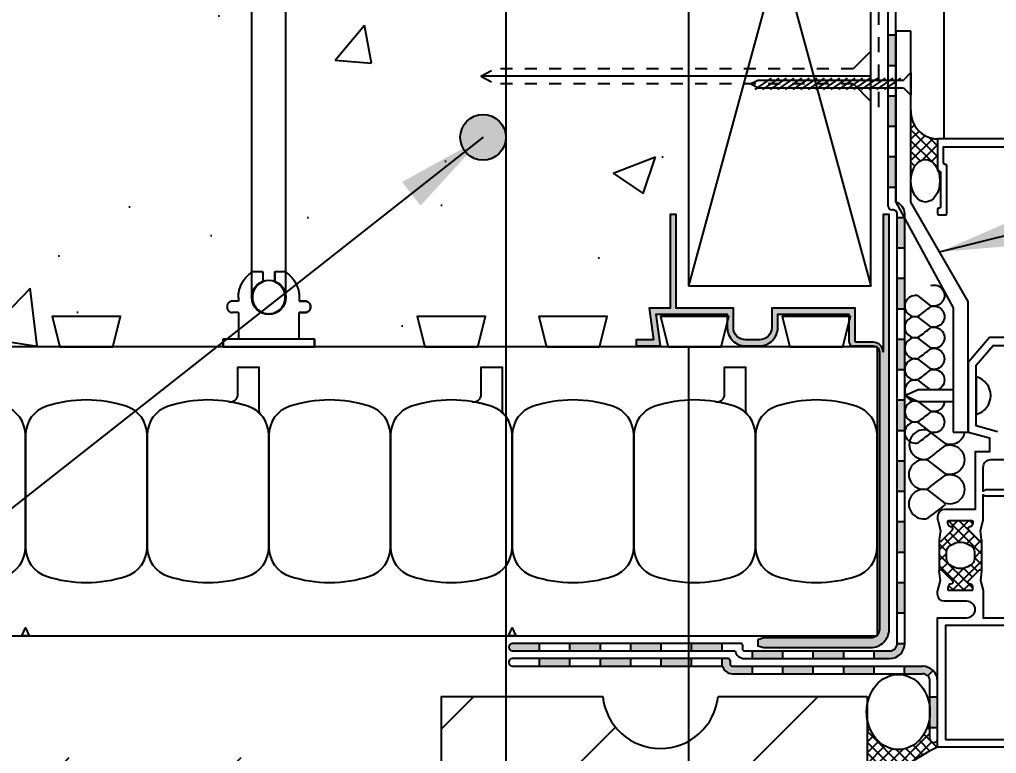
# Model space of a CAD drawing. Header units: inches. Extents: x 2883.8 to 2914.4, y 405.8 to 450.2.
# Drawn here: x 2894.51 to 2902.54, y 432.79 to 438.82 of the extents above; entities that cross this region are included whole.
import ezdxf

# ---------------------------------------------------------------- set-up
doc = ezdxf.new("R2010")
doc.units = ezdxf.units.IN
doc.header["$LTSCALE"] = 0.5
doc.header["$MEASUREMENT"] = 0
doc.linetypes.add('DASHED2', pattern=[0.375, 0.25, -0.125])
doc.linetypes.add('HIDDEN2', pattern=[0.1875, 0.125, -0.0625])
doc.layers.get('0').update_dxf_attribs({"linetype": 'CONTINUOUS'})
doc.layers.get('Defpoints').update_dxf_attribs({"linetype": 'CONTINUOUS'})
for name, color, linetype in [('HATCH', 12, 'CONTINUOUS'), ('LINE18', 9, 'CONTINUOUS'), ('line25', 2, 'CONTINUOUS'), ('LINE50', 5, 'CONTINUOUS'), ('LINE65', 3, 'CONTINUOUS'), ('LINE9', 9, 'CONTINUOUS'), ('TEXT', 4, 'CONTINUOUS')]:
    doc.layers.add(name, color=color, linetype=linetype)
doc.styles.add('DIM', font='romans.shx', dxfattribs={"width": 0.7})
doc.dimstyles.new('ext_12', dxfattribs={"dimscale": 12, "dimtxt": 0.09375, "dimasz": 0.09375, "dimexe": 0.09375, "dimexo": 0.0625, "dimgap": 0.0625, "dimtad": 1, "dimdec": 1, "dimzin": 3, "dimdsep": 46, "dimlunit": 4, "dimtxsty": 'DIM', "dimcen": 0.09, "dimdle": 0.09375, "dimclrt": 4, "dimadec": 0, "dimazin": 0, "dimtfac": 1, "dimtdec": 1, "dimtmove": 2, "dimatfit": 3, "dimfxl": 0, "dimfrac": 2, "dimtolj": 1, "dimtzin": 0, "dimarcsym": 0})
doc.dimstyles.new('ext_8', dxfattribs={"dimscale": 8, "dimtxt": 0.09375, "dimasz": 0.09375, "dimexe": 0.09375, "dimexo": 0.0625, "dimgap": 0.0625, "dimtad": 1, "dimdec": 6, "dimzin": 3, "dimdsep": 46, "dimlunit": 4, "dimtxsty": 'DIM', "dimcen": 0.09, "dimdle": 0.09375, "dimclrt": 4, "dimadec": 0, "dimazin": 0, "dimtfac": 1, "dimtdec": 6, "dimtmove": 2, "dimatfit": 3, "dimfxl": 0, "dimfrac": 2, "dimtolj": 1, "dimtzin": 0, "dimarcsym": 0})

# ---------------------------------------------------------------- blocks, each defined once
blk = doc.blocks.new('WEB_6_CENTRE_TOP')
for p, q in [((5.688, 0.1406), (0, 0.1406)), ((5.688, -0.1406), (0, -0.1406))]:
    blk.add_line(p, q)
for centre in [(0, 0), (5.688, 0)]:
    blk.add_circle(centre, 0.1406)
blk = doc.blocks.new('Connector')
blk.add_point((0.2709, 0))
at = {"layer": 'LINE9'}
for p, q in [((0, 0.375), (0, -0.375)), ((0.0624, -0.375), (0.0624, 0.375)), ((0.2812, 0.25), (0.0624, 0.25))]:
    blk.add_line(p, q, dxfattribs=at)
for points, weights in [([(0.0074, 0.375), (0.0037, 0.375), (0, 0.375)], [1, 0.972587069138, 0.950305488115]), ([(0.3272, 0.3435), (0.3082, 0.3435), (0.2812, 0.3166), (0.2812, 0.2975)], [1, 0.85355339, 0.85355339, 1]), ([(0.3281, 0.3435), (0.3272, 0.3435), (0.3272, 0.3435)], [1, 0.70710678, 1]), ([(0.375, 0.2975), (0.375, 0.3166), (0.348, 0.3435), (0.329, 0.3435)], [1, 0.85355339, 0.85355339, 1]), ([(0.4059, 0.25), (0.5456, 0.25), (0.6188, 0.131)], [0.958404415409, 0.794674173519, 0.864651571113]), ([(0.6188, 0.0524), (0.6117, 0.049), (0.6038, 0.049)], [0.83615024178, 0.892081430621, 1]), ([(0.6038, -0.049), (0.6117, -0.049), (0.6188, -0.0524)], [1, 0.89208144177, 0.836150253337]), ([(0.6188, -0.131), (0.5456, -0.25), (0.4059, -0.25)], [0.864651574428, 0.794674169686, 0.958404415195]), ([(0.2812, -0.2975), (0.2812, -0.3166), (0.3082, -0.3435), (0.3272, -0.3435)], [1, 0.85355339, 0.85355339, 1]), ([(0.3272, -0.3435), (0.2812, -0.3435), (0.2812, -0.2975)], [1, 0.70710678, 1]), ([(0.329, -0.3435), (0.348, -0.3435), (0.375, -0.3166), (0.375, -0.2975)], [1, 0.85355339, 0.85355339, 1]), ([(0.375, -0.2975), (0.375, -0.3435), (0.329, -0.3435)], [1, 0.70710678, 1]), ([(0, -0.375), (0.0037, -0.375), (0.0074, -0.375)], [0.950305488115, 0.972587069138, 1])]:
    blk.add_rational_spline(points, weights, degree=2, dxfattribs=at)
for points, degree in [([(0, 0.375), (0.0024, 0.375), (0.0049, 0.375), (0.0074, 0.375)], 3), ([(0.0074, 0.375), (0.0214, 0.375), (0.0507, 0.375), (0.0624, 0.375), (0.0624, 0.375)], 3), ([(0.3272, 0.3435), (0.3272, 0.3435), (0.3277, 0.3435), (0.3281, 0.3435)], 3), ([(0.3281, 0.3435), (0.3285, 0.3435), (0.329, 0.3435), (0.329, 0.3435)], 3), ([(0.2812, 0.25), (0.2812, 0.2975)], 1), ([(0.375, 0.25), (0.375, 0.2975)], 1), ([(0.4059, 0.25), (0.375, 0.25)], 1), ([(0.6188, 0.131), (0.6188, 0.0524)], 1), ([(0.6038, 0.049), (0.5317, 0.049)], 1), ([(0.6038, 0.049), (0.609, 0.049), (0.6142, 0.0502), (0.6188, 0.0524)], 3), ([(0.5317, -0.049), (0.6038, -0.049)], 1), ([(0.6038, -0.049), (0.5798, -0.049), (0.5557, -0.049), (0.5317, -0.049)], 3), ([(0.6188, -0.0524), (0.6142, -0.0502), (0.609, -0.049), (0.6038, -0.049)], 3), ([(0.6188, -0.0524), (0.6188, -0.131)], 1), ([(0.0624, -0.25), (0.2812, -0.25)], 1), ([(0.2812, -0.2975), (0.2812, -0.25)], 1), ([(0.2812, -0.25), (0.2812, -0.2975)], 1), ([(0.375, -0.25), (0.375, -0.2975)], 1), ([(0.375, -0.2975), (0.375, -0.25)], 1), ([(0.4059, -0.25), (0.375, -0.25)], 1), ([(0.0074, -0.375), (0.0049, -0.375), (0.0024, -0.375), (0, -0.375)], 3), ([(0.0624, -0.375), (0.0624, -0.375), (0.0507, -0.375), (0.0214, -0.375), (0.0074, -0.375)], 3), ([(0.3281, -0.3435), (0.3277, -0.3435), (0.3272, -0.3435), (0.3272, -0.3435)], 3), ([(0.329, -0.3435), (0.329, -0.3435), (0.3285, -0.3435), (0.3281, -0.3435)], 3)]:
    blk.add_open_spline(points, degree=degree, dxfattribs=at)
for points, weights, knots in [([(0.0624, 0.375), (0.0624, 0.375), (0.0463, 0.375), (0.0302, 0.375), (0.0074, 0.375)], [0.868718858569, 0.861102746415, 1, 0.861102734288, 0.868718859898], [0, 0, 0, 0.5, 0.5, 1, 1, 1]), ([(0.5317, 0.049), (0.4717, 0.2031), (0.3327, 0.1134), (0.157, 0), (0.3327, -0.1134), (0.4717, -0.2031), (0.5317, -0.049)], [0.899508922286, 0.599718215298, 1, 0.54226024, 1, 0.599718224335, 0.899508908749], [0, 0, 0, 0.318112, 0.318112, 0.681888, 0.681888, 1, 1, 1]), ([(0.0074, -0.375), (0.0302, -0.375), (0.0463, -0.375), (0.0624, -0.375), (0.0624, -0.375)], [0.868718859319, 0.861102739573, 1, 0.861102742958, 0.868718858948], [0, 0, 0, 0.5, 0.5, 1, 1, 1])]:
    blk.add_rational_spline(points, weights, degree=2, knots=knots, dxfattribs=at)
for points in [[(0.4059, 0.25), (0.4059, 0.25), (0.4059, 0.25), (0.4059, 0.25), (0.4059, 0.25), (0.4059, 0.25), (0.4059, 0.25)], [(0.4059, 0.25), (0.4059, 0.25), (0.4059, 0.25), (0.4059, 0.25), (0.4059, 0.25), (0.4059, 0.25), (0.4059, 0.25)], [(0.4059, 0.25), (0.4059, 0.25), (0.4059, 0.25), (0.4059, 0.25), (0.4059, 0.25), (0.4059, 0.25), (0.4059, 0.25)], [(0.4059, 0.25), (0.4059, 0.25), (0.4059, 0.25), (0.4059, 0.25), (0.4059, 0.25), (0.4059, 0.25), (0.4059, 0.25)], [(0.4059, 0.25), (0.4059, 0.25), (0.4059, 0.25), (0.4059, 0.25), (0.4059, 0.25), (0.4059, 0.25), (0.4059, 0.25)], [(0.4059, 0.25), (0.4059, 0.25), (0.4059, 0.25), (0.4059, 0.25), (0.4059, 0.25), (0.4059, 0.25), (0.4059, 0.25)], [(0.4059, 0.25), (0.4059, 0.25), (0.4059, 0.25), (0.4059, 0.25), (0.4059, 0.25), (0.4059, 0.25), (0.4059, 0.25)], [(0.4059, 0.25), (0.4059, 0.25), (0.4059, 0.25), (0.4059, 0.25), (0.4059, 0.25), (0.4059, 0.25), (0.4059, 0.25)], [(0.4059, 0.25), (0.4059, 0.25), (0.4059, 0.25), (0.4059, 0.25), (0.4059, 0.25), (0.4059, 0.25), (0.4059, 0.25)], [(0.4059, 0.25), (0.4059, 0.25), (0.4059, 0.25), (0.4059, 0.25), (0.4059, 0.25), (0.4059, 0.25), (0.4059, 0.25)], [(0.4059, 0.25), (0.4059, 0.25), (0.4059, 0.25), (0.4059, 0.25), (0.4059, 0.25), (0.4059, 0.25), (0.4059, 0.25)], [(0.4059, 0.25), (0.4059, 0.25), (0.4059, 0.25), (0.4059, 0.25), (0.4059, 0.25), (0.4059, 0.25), (0.4059, 0.25)], [(0.4059, 0.25), (0.4059, 0.25), (0.4059, 0.25), (0.4059, 0.25), (0.4059, 0.25), (0.4059, 0.25), (0.4059, 0.25)], [(0.4059, 0.25), (0.4059, 0.25), (0.4059, 0.25), (0.4059, 0.25), (0.4059, 0.25), (0.4059, 0.25), (0.4059, 0.25)], [(0.4059, 0.25), (0.4059, 0.25), (0.4059, 0.25), (0.4059, 0.25), (0.4059, 0.25), (0.4059, 0.25), (0.4059, 0.25)], [(0.4059, 0.25), (0.4059, 0.25), (0.4059, 0.25), (0.4059, 0.25), (0.4059, 0.25), (0.4059, 0.25), (0.4059, 0.25)], [(0.4059, 0.25), (0.4059, 0.25), (0.4059, 0.25), (0.4059, 0.25), (0.4059, 0.25), (0.4059, 0.25), (0.4059, 0.25)], [(0.4059, 0.25), (0.4059, 0.25), (0.4059, 0.25), (0.4059, 0.25), (0.4059, 0.25), (0.4059, 0.25), (0.4059, 0.25)], [(0.4059, 0.25), (0.4059, 0.25), (0.4059, 0.25), (0.4059, 0.25), (0.4059, 0.25), (0.4059, 0.25), (0.4059, 0.25)], [(0.4059, 0.25), (0.4059, 0.25), (0.4059, 0.25), (0.4059, 0.25), (0.4059, 0.25), (0.4059, 0.25), (0.4059, 0.25)], [(0.4059, 0.25), (0.4059, 0.25), (0.4059, 0.25), (0.4059, 0.25), (0.4059, 0.25), (0.4059, 0.25), (0.4059, 0.25)], [(0.4059, 0.25), (0.4059, 0.25), (0.4059, 0.25), (0.4059, 0.25), (0.4059, 0.25), (0.4059, 0.25), (0.4059, 0.25)], [(0.4059, 0.25), (0.4059, 0.25), (0.4059, 0.25), (0.4059, 0.25), (0.4059, 0.25), (0.4059, 0.25), (0.4059, 0.25)], [(0.4059, 0.25), (0.4059, 0.25), (0.4059, 0.25), (0.4059, 0.25), (0.4059, 0.25), (0.4059, 0.25), (0.4059, 0.25)], [(0.6188, 0.131), (0.6188, 0.131), (0.6188, 0.131), (0.6188, 0.131), (0.6188, 0.131), (0.6188, 0.131), (0.6188, 0.131)], [(0.6188, 0.131), (0.6188, 0.131), (0.6188, 0.131), (0.6188, 0.131), (0.6188, 0.131), (0.6188, 0.131), (0.6188, 0.131)], [(0.6188, 0.131), (0.6188, 0.131), (0.6188, 0.131), (0.6188, 0.131), (0.6188, 0.131), (0.6188, 0.131), (0.6188, 0.131)], [(0.6188, 0.131), (0.6188, 0.131), (0.6188, 0.131), (0.6188, 0.131), (0.6188, 0.131), (0.6188, 0.131), (0.6188, 0.131)], [(0.5317, 0.049), (0.5317, 0.049), (0.5317, 0.049), (0.5317, 0.049), (0.5317, 0.049), (0.5317, 0.049), (0.5317, 0.049)], [(0.5317, 0.049), (0.5317, 0.049), (0.5317, 0.049), (0.5317, 0.049), (0.5317, 0.049), (0.5317, 0.049), (0.5317, 0.049)], [(0.5317, 0.049), (0.5317, 0.049), (0.5317, 0.049), (0.5317, 0.049), (0.5317, 0.049), (0.5317, 0.049), (0.5317, 0.049)], [(0.5317, 0.049), (0.5317, 0.049), (0.5317, 0.049), (0.5317, 0.049), (0.5317, 0.049), (0.5317, 0.049), (0.5317, 0.049)], [(0.5317, 0.049), (0.5317, 0.049), (0.5317, 0.049), (0.5317, 0.049), (0.5317, 0.049), (0.5317, 0.049), (0.5317, 0.049)], [(0.5317, 0.049), (0.5317, 0.049), (0.5317, 0.049), (0.5317, 0.049), (0.5317, 0.049), (0.5317, 0.049), (0.5317, 0.049)], [(0.5317, 0.049), (0.5317, 0.049), (0.5317, 0.049), (0.5317, 0.049), (0.5317, 0.049), (0.5317, 0.049), (0.5317, 0.049)], [(0.5317, 0.049), (0.5317, 0.049), (0.5317, 0.049), (0.5317, 0.049), (0.5317, 0.049), (0.5317, 0.049), (0.5317, 0.049)], [(0.5317, 0.049), (0.5317, 0.049), (0.5317, 0.049), (0.5317, 0.049), (0.5317, 0.049), (0.5317, 0.049), (0.5317, 0.049)], [(0.5317, 0.049), (0.5317, 0.049), (0.5317, 0.049), (0.5317, 0.049), (0.5317, 0.049), (0.5317, 0.049), (0.5317, 0.049)], [(0.6038, 0.049), (0.6038, 0.049), (0.6038, 0.049), (0.6038, 0.049), (0.6038, 0.049), (0.6038, 0.049), (0.6038, 0.049)], [(0.6038, 0.049), (0.6038, 0.049), (0.6038, 0.049), (0.6038, 0.049), (0.6038, 0.049), (0.6038, 0.049), (0.6038, 0.049)], [(0.6038, 0.049), (0.6038, 0.049), (0.6038, 0.049), (0.6038, 0.049), (0.6038, 0.049), (0.6038, 0.049), (0.6038, 0.049)], [(0.6038, 0.049), (0.6038, 0.049), (0.6038, 0.049), (0.6038, 0.049), (0.6038, 0.049), (0.6038, 0.049), (0.6038, 0.049)], [(0.5317, -0.049), (0.5317, -0.049), (0.5317, -0.049), (0.5317, -0.049), (0.5317, -0.049), (0.5317, -0.049), (0.5317, -0.049)], [(0.5317, -0.049), (0.5317, -0.049), (0.5317, -0.049), (0.5317, -0.049), (0.5317, -0.049), (0.5317, -0.049), (0.5317, -0.049)], [(0.5317, -0.049), (0.5317, -0.049), (0.5317, -0.049), (0.5317, -0.049), (0.5317, -0.049), (0.5317, -0.049), (0.5317, -0.049)], [(0.5317, -0.049), (0.5317, -0.049), (0.5317, -0.049), (0.5317, -0.049), (0.5317, -0.049), (0.5317, -0.049), (0.5317, -0.049)], [(0.6038, -0.049), (0.6038, -0.049), (0.6038, -0.049), (0.6038, -0.049), (0.6038, -0.049), (0.6038, -0.049), (0.6038, -0.049)], [(0.6038, -0.049), (0.6038, -0.049), (0.6038, -0.049), (0.6038, -0.049), (0.6038, -0.049), (0.6038, -0.049), (0.6038, -0.049)], [(0.6038, -0.049), (0.6038, -0.049), (0.6038, -0.049), (0.6038, -0.049), (0.6038, -0.049), (0.6038, -0.049), (0.6038, -0.049)], [(0.6038, -0.049), (0.6038, -0.049), (0.6038, -0.049), (0.6038, -0.049), (0.6038, -0.049), (0.6038, -0.049), (0.6038, -0.049)], [(0.6038, -0.049), (0.6038, -0.049), (0.6038, -0.049), (0.6038, -0.049), (0.6038, -0.049), (0.6038, -0.049), (0.6038, -0.049)], [(0.6038, -0.049), (0.6038, -0.049), (0.6038, -0.049), (0.6038, -0.049), (0.6038, -0.049), (0.6038, -0.049), (0.6038, -0.049)], [(0.6038, -0.049), (0.6038, -0.049), (0.6038, -0.049), (0.6038, -0.049), (0.6038, -0.049), (0.6038, -0.049), (0.6038, -0.049)], [(0.6038, -0.049), (0.6038, -0.049), (0.6038, -0.049), (0.6038, -0.049), (0.6038, -0.049), (0.6038, -0.049), (0.6038, -0.049)], [(0.6188, -0.131), (0.6188, -0.131), (0.6188, -0.131), (0.6188, -0.131), (0.6188, -0.131), (0.6188, -0.131), (0.6188, -0.131)], [(0.6188, -0.131), (0.6188, -0.131), (0.6188, -0.131), (0.6188, -0.131), (0.6188, -0.131), (0.6188, -0.131), (0.6188, -0.131)], [(0.6188, -0.131), (0.6188, -0.131), (0.6188, -0.131), (0.6188, -0.131), (0.6188, -0.131), (0.6188, -0.131), (0.6188, -0.131)], [(0.6188, -0.131), (0.6188, -0.131), (0.6188, -0.131), (0.6188, -0.131), (0.6188, -0.131), (0.6188, -0.131), (0.6188, -0.131)], [(0.4059, -0.25), (0.4059, -0.25), (0.4059, -0.25), (0.4059, -0.25), (0.4059, -0.25), (0.4059, -0.25), (0.4059, -0.25)], [(0.4059, -0.25), (0.4059, -0.25), (0.4059, -0.25), (0.4059, -0.25), (0.4059, -0.25), (0.4059, -0.25), (0.4059, -0.25)], [(0.4059, -0.25), (0.4059, -0.25), (0.4059, -0.25), (0.4059, -0.25), (0.4059, -0.25), (0.4059, -0.25), (0.4059, -0.25)], [(0.4059, -0.25), (0.4059, -0.25), (0.4059, -0.25), (0.4059, -0.25), (0.4059, -0.25), (0.4059, -0.25), (0.4059, -0.25)], [(0.4059, -0.25), (0.4059, -0.25), (0.4059, -0.25), (0.4059, -0.25), (0.4059, -0.25), (0.4059, -0.25), (0.4059, -0.25)], [(0.4059, -0.25), (0.4059, -0.25), (0.4059, -0.25), (0.4059, -0.25), (0.4059, -0.25), (0.4059, -0.25), (0.4059, -0.25)], [(0.4059, -0.25), (0.4059, -0.25), (0.4059, -0.25), (0.4059, -0.25), (0.4059, -0.25), (0.4059, -0.25), (0.4059, -0.25)], [(0.4059, -0.25), (0.4059, -0.25), (0.4059, -0.25), (0.4059, -0.25), (0.4059, -0.25), (0.4059, -0.25), (0.4059, -0.25)], [(0.4059, -0.25), (0.4059, -0.25), (0.4059, -0.25), (0.4059, -0.25), (0.4059, -0.25), (0.4059, -0.25), (0.4059, -0.25)], [(0.4059, -0.25), (0.4059, -0.25), (0.4059, -0.25), (0.4059, -0.25), (0.4059, -0.25), (0.4059, -0.25), (0.4059, -0.25)], [(0.4059, -0.25), (0.4059, -0.25), (0.4059, -0.25), (0.4059, -0.25), (0.4059, -0.25), (0.4059, -0.25), (0.4059, -0.25)]]:
    blk.add_open_spline(points, degree=3, knots=[0, 0, 0, 0, 1, 1, 1, 1, 1, 1, 1], dxfattribs=at)
blk = doc.blocks.new('Easy-Buck')
at = {"layer": 'LINE9'}
blk.add_hatch(color=256, dxfattribs=at).paths.add_polyline_path([(-0.9576, -2.4025), (-0.9576, -2.4525), (-0.9076, -2.4675), (-0.0276, -2.4675, 0.414214), (0.1224, -2.3175), (0.1224, 1.0925), (0.0724, 1.0925), (0.0724, -0.0375, 0.414214), (-0.0076, 0.0425), (-0.1576, 0.0425), (-0.1576, 0.3234), (-0.8424, 0.3234), (-0.8424, 0.1625, -0.414214), (-0.9424, 0.0625), (-1.0576, 0.0625, -0.414214), (-1.1576, 0.1625), (-1.1576, 0.3234), (-1.6276, 0.3234), (-1.6276, 1.0925), (-1.6776, 1.0925), (-1.6776, 0.3234), (-1.8496, 0.3234), (-1.8147, 0.0625), (-1.9576, 0.0625), (-1.9576, 0.0125), (-1.7576, 0.0125), (-1.7924, 0.2734), (-1.2076, 0.2734), (-1.2076, 0.1625, 0.414214), (-1.0576, 0.0125), (-0.9424, 0.0125, 0.414214), (-0.7924, 0.1625), (-0.7924, 0.2734), (-0.2076, 0.2734), (-0.2076, 0.0525, 0.184483), (-0.1923, 0.0125), (-0.0076, 0.0125, -0.414214), (0.0424, -0.0375), (0.0424, -2.3175, -0.414214), (-0.0276, -2.3875), (-0.9076, -2.3875)])
blk.add_lwpolyline([(-0.9576, -2.4025), (-0.9576, -2.4525), (-0.9076, -2.4675), (-0.0276, -2.4675, 0.414214), (0.1224, -2.3175), (0.1224, 1.0925), (0.0724, 1.0925), (0.0724, -0.0375, 0.414214), (-0.0076, 0.0425), (-0.1476, 0.0425, -0.414214), (-0.1576, 0.0525), (-0.1576, 0.3234), (-0.8424, 0.3234), (-0.8424, 0.1625, -0.414214), (-0.9424, 0.0625), (-1.0576, 0.0625, -0.414214), (-1.1576, 0.1625), (-1.1576, 0.3234), (-1.6276, 0.3234), (-1.6276, 1.0925), (-1.6776, 1.0925), (-1.6776, 0.3234), (-1.8496, 0.3234), (-1.8147, 0.0625), (-1.9576, 0.0625), (-1.9576, 0.0125), (-1.7576, 0.0125), (-1.7924, 0.2734), (-1.2076, 0.2734), (-1.2076, 0.1625, 0.414214), (-1.0576, 0.0125), (-0.9424, 0.0125, 0.414214), (-0.7924, 0.1625), (-0.7924, 0.2734), (-0.2076, 0.2734), (-0.2076, 0.0525, 0.184483), (-0.1923, 0.0125), (-0.0076, 0.0125, -0.414214), (0.0424, -0.0375), (0.0424, -2.3175, -0.414214), (-0.0276, -2.3875), (-0.9076, -2.3875)], format="xyb", close=True, dxfattribs=at)
blk = doc.blocks.new('*D9')
at = {"layer": 'Defpoints', "color": 0}
for p in [(2898.5103, 439.7588), (2900.0103, 436.6315), (2900.0103, 428.3287)]:
    blk.add_point(p, dxfattribs=at)
at = {"layer": 'TEXT', "color": 0, "lineweight": -2}
for p, q in [((2898.5103, 439.2588), (2898.5103, 427.5787)), ((2900.0103, 436.1315), (2900.0103, 427.5787)), ((2898.0103, 428.3287), (2897.5103, 428.3287)), ((2898.5103, 428.3287), (2900.0103, 428.3287)), ((2900.5103, 428.3287), (2901.0103, 428.3287))]:
    blk.add_line(p, q, dxfattribs=at)
at = {"layer": 'TEXT', "color": 0}
for points in [[(2898.0103, 428.412), (2898.0103, 428.2453), (2898.5103, 428.3287)], [(2900.5103, 428.412), (2900.5103, 428.2453), (2900.0103, 428.3287)]]:
    blk.add_solid(points, dxfattribs=at)
at = {"layer": 'TEXT', "color": 4, "insert": (2899.5077, 426.0118), "char_height": 0.5, "attachment_point": 5, "style": 'DIM'}
blk.add_mtext('\\A1;1 1/2" \\P (38mm)MIN. \\PCOVER', dxfattribs=at)

msp = doc.modelspace()

# ---------------------------------------------------------------- hatches: boundary and pattern name
at = {"layer": 'HATCH'}
h = msp.add_hatch(dxfattribs=at)
h.set_pattern_fill('AR-CONC', color=256, scale=0.5)
h.set_pattern_definition([(50, (0, 0), (3.586301, -0.3137607), [0.375, -4.125]), (355, (0, 0), (-0.6937567, 3.7609607), [0.3, -3.3]), (100.45144, (0.299, -0.026), (2.8925442, 3.4472), [0.318701, -3.5057106]), (46.1842, (0, 1), (5.3362067, -0.8275964), [0.5625, -6.1875]), (96.63564, (0.4447, 0.931), (4.67331, 4.870593), [0.478052, -5.258569]), (351.18416, (0, 1), (4.67331, 4.870593), [0.45, -4.95]), (21, (0.5, 0.75), (2.9845353, -2.0130945), [0.375, -4.125]), (326, (0.5, 0.75), (1.2165767, 3.62575), [0.3, -3.3]), (71.45144, (0.7487, 0.5822), (4.201112, 1.6126558), [0.318701, -3.5057106]), (37.5, (0, 0), (0.0607993, 1.66446927), [0, -3.26, 0, -3.35, 0, -3.3125]), (7.5, (0, 0), (1.3153477, 1.9720586), [0, -1.91, 0, -3.185, 0, -1.2625]), (327.5, (-1.115, 0), (2.6691122, -0.11277436), [0, -1.25, 0, -3.9, 0, -5.175]), (317.5, (-1.615, 0), (2.9159308, 0.500525), [0, -1.625, 0, -2.59, 0, -3.675])])
h.paths.add_polyline_path([(2896.9373632, 442.6315384), (2900.0103285, 442.6315384), (2900.0103285, 436.1315058), (2896.9373632, 436.1315058), (2896.7029443, 436.7442224), (2896.7029443, 442.0188595)])
h.paths.add_polyline_path([(2889.4373201, 442.6315058), (2896.1873648, 442.6315058), (2896.4216943, 442.0189204), (2896.4216943, 436.7441616), (2896.1873648, 436.1315435), (2889.4373201, 436.1315435), (2889.4373201, 436.3819136), (2888.4373201, 437.3819136), (2890.4373201, 437.3819136), (2889.4373201, 438.3819136)])
h = msp.add_hatch(color=7, dxfattribs=at)
h.dxf.hatch_style = 1
h.paths.add_polyline_path([(2898.7872327, 433.6940058), (2898.562364, 433.6940058, 0.860780181), (2898.562364, 433.6315058), (2898.7872327, 433.6315058)])
h.paths.add_polyline_path([(2899.0372327, 433.5690058), (2898.7872327, 433.5690058), (2898.7872327, 433.5065058), (2899.0372327, 433.5065058)])
h.paths.add_polyline_path([(2899.2872327, 433.6940058), (2899.0372327, 433.6940058), (2899.0372327, 433.6315058), (2899.2872327, 433.6315058)])
h.paths.add_polyline_path([(2899.5372327, 433.5690058), (2899.2872327, 433.5690058), (2899.2872327, 433.5065058), (2899.5372327, 433.5065058)])
h.paths.add_polyline_path([(2899.7872327, 433.6940058), (2899.5372327, 433.6940058), (2899.5372327, 433.6315058), (2899.7872327, 433.6315058)])
h.paths.add_polyline_path([(2900.0372327, 433.5690058), (2899.7872327, 433.5690058), (2899.7872327, 433.5065058), (2900.0372327, 433.5065058)])
h.paths.add_polyline_path([(2900.2872327, 433.6940058), (2900.0372327, 433.6940058), (2900.0372327, 433.6315058), (2900.2872327, 433.6315058)])
h.paths.add_polyline_path([(2900.5372327, 433.5065058), (2900.3694956, 433.5065058, -0.414213562), (2900.3538706, 433.5221308), (2900.3538706, 433.5533808, 0.414213562), (2900.3382456, 433.5690058), (2900.2872327, 433.5690058), (2900.2872327, 433.5065058), (2900.2929491, 433.5065058, 0.356393959), (2900.3694956, 433.4440058), (2900.5372327, 433.4440058)])
h.paths.add_polyline_path([(2900.7872327, 433.6315058), (2900.5372327, 433.6315058), (2900.5372327, 433.5690058), (2900.7872327, 433.5690058)])
h.paths.add_polyline_path([(2901.0372327, 433.5065058), (2900.7872327, 433.5065058), (2900.7872327, 433.4440058), (2901.0372327, 433.4440058)])
h.paths.add_polyline_path([(2901.2872327, 433.6315058), (2901.0372327, 433.6315058), (2901.0372327, 433.5690058), (2901.2872327, 433.5690058)])
h.paths.add_polyline_path([(2901.5372327, 433.5065058), (2901.2872327, 433.5065058), (2901.2872327, 433.4440058), (2901.5372327, 433.4440058)])
h.paths.add_polyline_path([(2902.0223532, 433.4698942, 0.198912367), (2901.9339648, 433.5065058), (2901.7872327, 433.5065058), (2901.7872327, 433.4440058), (2901.9339648, 433.4440058, -0.198912367), (2901.978159, 433.4257)])
h.paths.add_polyline_path([(2902.0589648, 433.2531896), (2901.9964648, 433.2531896), (2901.9964648, 433.0031896), (2902.0589648, 433.0031896)])
h.paths.add_polyline_path([(2901.7896877, 433.6940058), (2901.7271877, 433.6940058, -0.414213562), (2901.6646877, 433.6315058), (2901.5372327, 433.6315058), (2901.5372327, 433.5690058), (2901.6646877, 433.5690058, 0.414213562)])
h.paths.add_polyline_path([(2901.7896877, 434.1940058), (2901.7271877, 434.1940058), (2901.7271877, 433.9440058), (2901.7896877, 433.9440058)])
h.paths.add_polyline_path([(2901.7896877, 434.6940058), (2901.7271877, 434.6940058), (2901.7271877, 434.4440058), (2901.7896877, 434.4440058)])
h.paths.add_polyline_path([(2901.7896877, 435.1940058), (2901.7271877, 435.1940058), (2901.7271877, 434.9440058), (2901.7896877, 434.9440058)])
h.paths.add_polyline_path([(2901.7896877, 435.6940058), (2901.7271877, 435.6940058), (2901.7271877, 435.4440058), (2901.7896877, 435.4440058)])
h.paths.add_polyline_path([(2901.7896877, 436.1940058), (2901.7271877, 436.1940058), (2901.7271877, 435.9440058), (2901.7896877, 435.9440058)])
h.paths.add_polyline_path([(2901.7896877, 436.6940058), (2901.7271877, 436.6940058), (2901.7271877, 436.4440058), (2901.7896877, 436.4440058)])
h.paths.add_polyline_path([(2901.7896877, 437.181456), (2901.7828861, 437.1940058), (2901.7271877, 437.1940058), (2901.7271877, 436.9440058), (2901.7896877, 436.9440058)])
h.paths.add_polyline_path([(2901.7152148, 437.6940058), (2901.6527148, 437.6940058), (2901.6527148, 437.4440058), (2901.7152148, 437.4440058)])
h.paths.add_polyline_path([(2901.7152148, 438.1940058), (2901.6527148, 438.1940058), (2901.6527148, 437.9440058), (2901.7152148, 437.9440058)])
h.paths.add_polyline_path([(2901.7152148, 438.6940058), (2901.6527148, 438.6940058), (2901.6527148, 438.4440058), (2901.7152148, 438.4440058)])
h.paths.add_polyline_path([(2901.7152148, 439.1940058), (2901.6527148, 439.1940058), (2901.6527148, 438.9440058), (2901.7152148, 438.9440058)])
h.paths.add_polyline_path([(2901.7152148, 439.6940058), (2901.6527148, 439.6940058), (2901.6527148, 439.4440058), (2901.7152148, 439.4440058)])
h = msp.add_hatch(dxfattribs=at)
h.set_pattern_fill('ANSI37', color=256, scale=0.5, angle=90, style=0)
edge = h.paths.add_edge_path()
edge.add_arc((2902.0640565, 438.0637899), 0.2241743, 183.12184608, 268.66066598, ccw=False)
edge.add_line((2901.8402148, 438.0515815), (2901.8402148, 437.4959155))
edge.add_ellipse((2901.958911, 437.4959155), major_axis=(0, 0.1754127), ratio=0.67666753, start_angle=-777.31939609, end_angle=-630, ccw=False)
edge.add_line((2902.0588167, 437.5906305), (2902.0588167, 437.8396769))
h = msp.add_hatch(dxfattribs=at)
h.set_pattern_fill('ANSI37', color=256, scale=0.5, angle=90, style=0)
h.set_pattern_definition([(135, (3423.67642, -2286.548326), (-0.0441941738, -0.0441941738), []), (225, (3423.67642, -2286.548326), (0.0441941738, -0.0441941738), [])])
h.paths.add_polyline_path([(2903.2178516, 434.0947467), (2903.4647818, 434.0947467, -0.973119194), (2903.4699578, 433.9048179), (2903.2179048, 433.9046769, -1.000279793)])
h.paths.add_polyline_path([(2903.3413167, 433.9121769, 1), (2903.3413167, 434.0872467, 1)], flags=16)
h.paths.add_polyline_path([(2903.5592841, 435.2655763), (2903.5592841, 435.3904702, -0.392740857), (2903.5850059, 435.3710056), (2903.6959836, 435.0947467), (2903.5914137, 435.0947467, 0.3145636), (2903.2481354, 435.1486194), (2903.2216232, 435.1526549), (2903.2216232, 435.1791241, -0.14944307), (2903.340687, 435.2816094), (2903.3412841, 435.2816094, 0.192913489), (2903.3620015, 435.2899117, -0.089226471), (2903.4560545, 435.3042103), (2903.4593837, 435.2853295, 0.315298789), (2903.4619794, 435.2827338)])
h.paths.add_polyline_path([(2902.180428, 434.6278344, 0.772597808), (2902.1657476, 434.6528773, -0.343148792), (2902.1543716, 434.6575014), (2902.1450366, 434.67367, -0.131652498), (2902.1439648, 434.67767), (2902.1439648, 434.6965264, -0.414213562), (2902.1519648, 434.7045264), (2902.3409648, 434.7045264, -0.414213562), (2902.3489648, 434.6965264), (2902.3489648, 434.67767, -0.131652498), (2902.3478931, 434.67367), (2902.3385581, 434.6575014, -0.343148792), (2902.3271821, 434.6528773, 0.772597808), (2902.3125017, 434.6278344), (2902.4199045, 434.5204317), (2902.4199045, 434.313922), (2902.3125017, 434.2065193, 0.772597808), (2902.3271821, 434.1814765, -0.343148792), (2902.3385581, 434.1768523), (2902.3478931, 434.1606837, -0.131652498), (2902.3489648, 434.1566837), (2902.3489648, 434.1378273, -0.414213562), (2902.3409648, 434.1298273), (2902.1519648, 434.1298273, -0.414213562), (2902.1439648, 434.1378273), (2902.1439648, 434.1566837, -0.131652498), (2902.1450366, 434.1606837), (2902.1543716, 434.1768523, -0.343148792), (2902.1657476, 434.1814765, 0.772597808), (2902.180428, 434.2065193), (2902.0730252, 434.313922), (2902.0730252, 434.5204317)])
h.paths.add_polyline_path([(2902.3614648, 434.4448382), (2902.3614648, 434.389666, -0.323848429), (2902.320227, 434.3326749, -0.32650162), (2902.1727027, 434.3326749, -0.32384844), (2902.1314648, 434.389666), (2902.1314648, 434.4448382, -0.323848435), (2902.1727027, 434.5018292, -0.32650162), (2902.320227, 434.5018292, -0.323848435)], flags=16)
h = msp.add_hatch(dxfattribs=at)
h.set_pattern_fill('ANSI31', color=256, scale=8, style=0)
h.set_pattern_definition([(45, (-8.3877, -15.4761), (-0.70710678, 0.70710678), [])])
edge = h.paths.add_edge_path()
edge.add_arc((2891.1860323, 431.0585424), 0.4765505, 0, 360)
edge = h.paths.add_edge_path()
edge.add_arc((2893.5551416, 431.0585424), 0.4765505, 0, 360)
edge = h.paths.add_edge_path()
edge.add_arc((2895.7151056, 431.0585424), 0.4765505, 0, 360)
h.paths.add_polyline_path([(2897.6044344, 432.7569136), (2889.6044344, 432.7569136), (2889.6044344, 429.2569136), (2897.6044344, 429.2569136)])
edge = h.paths.add_edge_path()
edge.add_arc((2899.7810632, 431.1462424), 0.4765505, 0, 360)
edge = h.paths.add_edge_path()
edge.add_arc((2899.7810632, 433.3062064), 0.4765505, 185.98639163, 354.01360837)
edge.add_line((2900.2550149, 433.2565058), (2901.4794344, 433.2565058))
edge.add_line((2901.4794344, 433.2565058), (2901.4794344, 429.2569136))
edge.add_line((2901.4794344, 429.2569136), (2897.9794344, 429.2569136))
edge.add_line((2897.9794344, 429.2569136), (2897.9794344, 433.2565058))
edge.add_line((2897.9794344, 433.2565058), (2899.3071115, 433.2565058))
h = msp.add_hatch(dxfattribs=at)
h.set_pattern_fill('ANSI37', color=256, scale=0.5, angle=90, style=0)
edge = h.paths.add_edge_path()
edge.add_line((2902.0589648, 432.8396769), (2902.0589648, 432.9140134))
edge.add_arc((2902.0277148, 432.9107844), 0.0314164, -174.1006947, 5.8993053, ccw=False)
edge.add_line((2901.9964648, 432.9075554), (2901.9964648, 433.1297943))
edge.add_ellipse((2901.7362106, 433.1297943), major_axis=(0, -0.3089359), ratio=0.842421532, start_angle=-800.62230278, end_angle=-630, ccw=False)
edge.add_line((2901.4794344, 433.0794557), (2901.4794344, 432.3545939))
edge.add_arc((2902.649837, 431.5450345), 1.4231053, 114.53186171, 145.32866037, ccw=False)
at = {"layer": 'LINE65'}
msp.add_hatch(color=256, dxfattribs=at).paths.add_polyline_path([(2898.5103285, 437.8528398, 1), (2898.1353285, 437.8528398, 1)])

# ---------------------------------------------------------------- linework, layer by layer
at = {"layer": 'HATCH'}
for p, q in [((2900.0103285, 442.1315058), (2901.5103285, 436.6315058)), ((2901.5103285, 442.1315058), (2900.0103285, 436.6315058)), ((2901.5103285, 438.3548962), (2898.3037749, 438.3548962)), ((2902.0730252, 434.5445738), (2902.0730252, 434.2897799)), ((2902.4199045, 434.5445738), (2902.4199045, 434.2897799))]:
    msp.add_line(p, q, dxfattribs=at)
at = {"layer": 'HATCH', "color": 6, "linetype": 'DASHED2'}
msp.add_lwpolyline([(2895.7401624, 445.1510597), (2901.7586999, 445.1510597), (2901.7586999, 441.5014462, -0.414213562), (2901.6961999, 441.4389462), (2901.6353285, 441.4389462, 0.414213562), (2901.5728285, 441.3764462), (2901.5728285, 438.0080039)], format="xyb", dxfattribs=at)
at = {"layer": 'HATCH'}
for points in [[(2902.0046525, 436.6356267, -1.331509839), (2902.0046525, 436.4692065), (2901.9004829, 436.5488371, 1.331509839), (2901.9004829, 436.3824168, 0.001043147), (2902.0046031, 436.4623544, 2.934579653)], [(2902.0046031, 436.4623544, -1.331509839), (2902.0046031, 436.2959341), (2901.9004336, 436.3755647, 1.331509839), (2901.9004336, 436.2091444, 0.001043147), (2902.0045537, 436.289082, 2.934579653)], [(2902.0045537, 436.289082, -1.331509839), (2902.0045537, 436.1226617), (2901.9003842, 436.2022923, 1.331509839), (2901.9003842, 436.0358721, 0.001043147), (2902.0045044, 436.1158096, 2.934579653)], [(2902.0045044, 436.1158096, -1.331509839), (2902.0045044, 435.9493894), (2901.9003348, 436.02902, 1.331509839), (2901.9003348, 435.8625997, 0.001043147), (2902.004455, 435.9425373, 2.934579653)], [(2902.004455, 435.9425373, -0.922296195), (2902.0658308, 435.781087, -0.922296195)], [(2901.9979534, 435.781087), (2901.9002855, 435.8557476, 0.649544129), (2901.7981516, 435.7347768, 0.649544129)], [(2901.8883491, 435.6850368, 1.238452514), (2901.9002361, 435.5160549, 0.001043147), (2902.0043563, 435.5959925)], [(2901.8052812, 435.7226675, 0.272530307), (2901.8853689, 435.6863869)], [(2902.114959, 435.679587, -0.476461295), (2902.0044056, 435.6028446), (2901.9040143, 435.679587)], [(2902.0043563, 435.5959925, -1.331509839), (2902.0043563, 435.4295722), (2901.9001868, 435.5092028, 1.331509839), (2901.9001868, 435.3427826, 0.001043147), (2902.0043069, 435.4227201, 2.934579653)], [(2902.2804912, 435.4304608, -0.459302791), (2902.1280205, 435.3324778), (2901.9819228, 435.4441597, 1.331509839), (2901.9819228, 435.2107553, 0.001043147), (2902.1279513, 435.3228677)], [(2902.1240118, 435.3198305, -1.331509839), (2902.1240118, 435.0864261), (2901.977914, 435.198108, 1.331509839), (2901.977914, 434.9647036, 0.001043147), (2902.1239425, 435.076816, 2.934579653)], [(2902.1240118, 435.0768361, -1.331509839), (2902.1240118, 434.8434317), (2901.977914, 434.9551136, 1.331509839), (2901.977914, 434.7217092, 0.001043147), (2902.1239425, 434.8338216, 2.934579653)]]:
    msp.add_lwpolyline(points, format="xyb", dxfattribs=at)
msp.add_lwpolyline([(2902.3303922, 434.4974044, -0.273456042), (2902.3614648, 434.4448382), (2902.3614648, 434.389666, -0.27345604), (2902.3303922, 434.3370998), (2902.3067301, 434.3240785, -0.256980507), (2902.1861996, 434.3240785), (2902.1625375, 434.3370998, -0.273456043), (2902.1314648, 434.389666), (2902.1314648, 434.4448382, -0.273456042), (2902.1625375, 434.4974044), (2902.1861996, 434.5104257, -0.256980507), (2902.3067301, 434.5104257)], format="xyb", close=True, dxfattribs=at)
msp.add_arc((2902.0640565, 438.0637899), 0.2241743, 176.87815392, 268.66066598, dxfattribs=at)
at = {"layer": 'LINE18'}
for p, q in [((2901.3666103, 438.4173962), (2901.5103285, 438.5611143)), ((2901.3666103, 438.2923962), (2901.5103285, 438.1486781))]:
    msp.add_line(p, q, dxfattribs=at)
at = {"layer": 'LINE18', "linetype": 'HIDDEN2'}
for p, q in [((2898.3037749, 438.3548962), (2898.4232836, 438.4173962)), ((2901.3662026, 438.4169884), (2898.4228758, 438.4169884)), ((2898.3037749, 438.3548962), (2898.4232836, 438.2923962)), ((2901.3662026, 438.2919884), (2898.4228758, 438.2919884))]:
    msp.add_line(p, q, dxfattribs=at)
at = {"layer": 'LINE18', "flags": 128}
msp.add_lwpolyline([(2902.1134249, 437.8396769), (2902.1134249, 445.5069136), (2889.4373201, 445.5069136)], dxfattribs=at)
at = {"layer": 'LINE18'}
for points in [[(2902.6838167, 437.8396769), (2902.0588167, 437.8396769), (2902.0588167, 437.5846769, 0.414213562), (2902.0688167, 437.5746769), (2902.0738167, 437.5746769, -0.414213562), (2902.0838167, 437.5646769), (2902.0838167, 437.2796769, -0.414213562), (2902.0738167, 437.2696769), (2902.0688167, 437.2696769, 0.414213562), (2902.0588167, 437.2596769), (2902.0588167, 437.2246769, 0.414213562), (2902.0688167, 437.2146769), (2902.1238167, 437.2146769, 0.414213562), (2902.1338167, 437.2246769), (2902.1338167, 437.6196769, 0.414213562), (2902.1238167, 437.6296769), (2902.1188167, 437.6296769, -0.414213562), (2902.1088167, 437.6396769), (2902.1088167, 437.7746769), (2902.6188167, 437.7746769)], [(2902.6188167, 436.2063731), (2902.4846414, 436.2063731), (2902.3106073, 436.0027088), (2902.3106073, 435.4304608), (2902.4863546, 435.3833694), (2902.4863546, 435.26871), (2902.3689648, 435.26871), (2902.3689648, 434.7946769), (2902.1169648, 434.7946769, 0.414213562), (2902.0589648, 434.7366769), (2902.0589648, 434.7138845, 0.065543463), (2902.0598167, 434.707414), (2902.0825343, 434.6226307), (2902.0730998, 434.5457925, 0.713293068), (2902.0900963, 434.5375028), (2902.180428, 434.6278344, 0.772597808), (2902.1657476, 434.6528773, -0.343148792), (2902.1543716, 434.6575014), (2902.1450366, 434.67367, -0.131652498), (2902.1439648, 434.67767), (2902.1439648, 434.6965264, -0.414213562), (2902.1519648, 434.7045264), (2902.3409648, 434.7045264, -0.414213562), (2902.3489648, 434.6965264), (2902.3489648, 434.67767, -0.131652498), (2902.3478931, 434.67367), (2902.3385581, 434.6575014, -0.343148792), (2902.3271821, 434.6528773, 0.772597808), (2902.3125017, 434.6278344), (2902.4028334, 434.5375028, 0.713293068), (2902.4198299, 434.5457925), (2902.4103954, 434.6226307), (2902.433113, 434.707414, 0.065543463), (2902.4339648, 434.7138845), (2902.4339648, 434.9156968), (2902.4512854, 434.9056968), (2902.6838167, 434.9056968)], [(2902.6838167, 434.9556968), (2902.4512854, 434.9556968), (2902.4339648, 434.9456968), (2902.4339648, 435.14171, -0.414213562), (2902.4959648, 435.20371), (2902.6338167, 435.20371)], [(2902.6839648, 432.8396769), (2902.0589648, 432.8396769), (2902.0589648, 433.9046769), (2902.300613, 433.9046769, 1), (2902.300613, 434.0396769), (2902.1169648, 434.0396769, -0.414213562), (2902.0589648, 434.0976769), (2902.0589648, 434.1204692, -0.065543463), (2902.0598167, 434.1269397), (2902.0825343, 434.211723), (2902.0730998, 434.2885612, -0.713293068), (2902.0900963, 434.296851), (2902.180428, 434.2065193, -0.772597808), (2902.1657476, 434.1814765, 0.343148792), (2902.1543716, 434.1768523), (2902.1450366, 434.1606837, 0.131652498), (2902.1439648, 434.1566837), (2902.1439648, 434.1378273, 0.414213562), (2902.1519648, 434.1298273), (2902.3409648, 434.1298273, 0.414213562), (2902.3489648, 434.1378273), (2902.3489648, 434.1566837, 0.131652498), (2902.3478931, 434.1606837), (2902.3385581, 434.1768523, 0.343148792), (2902.3271821, 434.1814765, -0.772597808), (2902.3125017, 434.2065193), (2902.4028334, 434.296851, -0.713293068), (2902.4198299, 434.2885612), (2902.4103954, 434.211723), (2902.433113, 434.1269397, -0.065543463), (2902.4339648, 434.1204692), (2902.4339648, 433.9046769), (2903.0689648, 433.9046769)]]:
    msp.add_lwpolyline(points, format="xyb", dxfattribs=at)
msp.add_lwpolyline([(2902.5513546, 435.4332457), (2902.3756073, 435.480337), (2902.3756073, 435.980337), (2902.5163546, 436.1413731), (2902.6188167, 436.1413731)], dxfattribs=at)
msp.add_lwpolyline([(2902.6189648, 433.8396769), (2902.1239648, 433.8396769), (2902.1239648, 432.9046769), (2902.6189648, 432.9046769)], close=True, dxfattribs=at)
at = {"layer": 'line25'}
for p, q in [((2901.562364, 436.1315058), (2889.4373201, 436.1315058)), ((2897.9794344, 433.2565058), (2897.9794344, 429.2569136)), ((2897.9794344, 433.2565058), (2899.3071115, 433.2565058)), ((2900.2550149, 433.2565058), (2901.4794344, 433.2565058)), ((2901.4794344, 433.2565058), (2901.4794344, 429.2569136))]:
    msp.add_line(p, q, dxfattribs=at)
for points in [[(2900.0103285, 436.6315058), (2901.5103285, 436.6315058), (2901.5103285, 442.1315058), (2900.0103285, 442.1315058)], [(2895.281198, 436.1315058), (2895.34353, 436.3815058), (2894.781198, 436.3815058), (2894.84353, 436.1315058)], [(2898.281198, 436.1315058), (2898.34353, 436.3815058), (2897.781198, 436.3815058), (2897.84353, 436.1315058)], [(2899.281198, 436.1315058), (2899.34353, 436.3815058), (2898.781198, 436.3815058), (2898.84353, 436.1315058)], [(2900.281198, 436.1315058), (2900.34353, 436.3815058), (2899.781198, 436.3815058), (2899.84353, 436.1315058)], [(2901.281198, 436.1315058), (2901.34353, 436.3815058), (2900.781198, 436.3815058), (2900.84353, 436.1315058)]]:
    msp.add_lwpolyline(points, close=True, dxfattribs=at)
msp.add_arc((2899.7810632, 433.3062064), 0.4765505, 185.98639163, 354.01360837, dxfattribs=at)
at = {"layer": 'line25', "color": 12}
msp.add_arc((2902.649837, 431.5450345), 1.4231053, 114.53186171, 145.32866037, dxfattribs=at)
for centre, major_axis, ratio in [((2901.958911, 437.4959155), (0, 0.1754127), 0.67666753), ((2901.7362106, 433.1297943), (0, -0.3089359), 0.842421532)]:
    msp.add_ellipse(centre, major_axis=major_axis, ratio=ratio, start_param=-14.137166941, end_param=-7.853981634, dxfattribs=at)
at = {"layer": 'LINE50'}
for p in [(2901.562364, 436.1315058), (2889.4373201, 433.7565058)]:
    msp.add_line(p, (2901.562364, 433.7565058), dxfattribs=at)
at = {"layer": 'LINE65'}
msp.add_circle((2898.3228285, 437.8528398), 0.1875, dxfattribs=at)
at = {"layer": 'LINE9'}
for p, q in [((2901.6527148, 437.2876182), (2901.6527148, 439.8923034)), ((2901.7152148, 437.3188682), (2901.7152148, 439.8923034)), ((2901.8402148, 438.7251273), (2901.7152148, 438.7251273)), ((2901.7152148, 438.7251273), (2901.7152148, 437.3188682)), ((2901.8402148, 437.3188682), (2901.8402148, 438.7251273)), ((2901.6527148, 438.6940058), (2901.7152148, 438.6940058)), ((2901.6527148, 438.4440058), (2901.7152148, 438.4440058)), ((2900.5191006, 438.2920611), (2900.5816006, 438.3233111)), ((2900.5592858, 438.2451861), (2900.6931747, 438.3389361)), ((2900.5816006, 438.3233111), (2901.7777148, 438.3233111)), ((2900.6217858, 438.2451861), (2900.7556747, 438.3389361)), ((2900.6842858, 438.2451861), (2900.8181747, 438.3389361)), ((2900.7467858, 438.2451861), (2900.8806747, 438.3389361)), ((2900.8092858, 438.2451861), (2900.9431747, 438.3389361)), ((2900.8717858, 438.2451861), (2901.0056747, 438.3389361)), ((2900.9342858, 438.2451861), (2901.0681747, 438.3389361)), ((2900.9967858, 438.2451861), (2901.1306747, 438.3389361)), ((2901.0592858, 438.2451861), (2901.1931747, 438.3389361)), ((2901.1217858, 438.2451861), (2901.2556747, 438.3389361)), ((2901.1842858, 438.2451861), (2901.3181747, 438.3389361)), ((2901.2467858, 438.2451861), (2901.3806747, 438.3389361)), ((2901.3092858, 438.2451861), (2901.4431747, 438.3389361)), ((2901.3717858, 438.2451861), (2901.5056747, 438.3389361)), ((2901.4342858, 438.2451861), (2901.5681747, 438.3389361)), ((2901.4967858, 438.2451861), (2901.6306747, 438.3389361)), ((2901.5592858, 438.2451861), (2901.6931747, 438.3389361)), ((2901.6217858, 438.2451861), (2901.7556747, 438.3389361)), ((2901.7777148, 438.3233111), (2901.8402148, 438.3858111)), ((2901.8402148, 438.3858111), (2901.8402148, 438.1983111)), ((2900.5816006, 438.2608111), (2900.5191006, 438.2920611)), ((2900.5816006, 438.2608111), (2901.7777148, 438.2608111)), ((2901.7777148, 438.2608111), (2901.8402148, 438.1983111)), ((2901.6527148, 438.1940058), (2901.7152148, 438.1940058)), ((2901.6527148, 437.9440058), (2901.7152148, 437.9440058)), ((2901.6527148, 437.6940058), (2901.7152148, 437.6940058)), ((2901.6527148, 437.4440058), (2901.7152148, 437.4440058)), ((2901.7152148, 437.3188682), (2902.1856073, 436.4509321)), ((2902.3106073, 436.5027088), (2901.8402148, 437.3188682)), ((2901.6959377, 437.2563682), (2901.6839648, 437.2563682)), ((2901.7271877, 433.6940058), (2901.7271877, 437.2251182)), ((2901.7896877, 433.6940058), (2901.7896877, 437.2251182)), ((2901.7271877, 437.1940058), (2901.7896877, 437.1940058)), ((2901.7271877, 436.9440058), (2901.7896877, 436.9440058)), ((2901.7271877, 436.6940058), (2901.7896877, 436.6940058)), ((2902.3106073, 435.4304608), (2902.3106073, 436.5027088)), ((2901.7271877, 436.4440058), (2901.7896877, 436.4440058)), ((2902.1856073, 436.4509321), (2902.1856073, 435.4304608)), ((2901.7271877, 436.1940058), (2901.7896877, 436.1940058)), ((2901.7271877, 435.9440058), (2901.7896877, 435.9440058)), ((2902.3756073, 435.884837), (2902.3756073, 435.575837)), ((2901.7883511, 435.730337), (2901.9003793, 435.781087)), ((2901.9003793, 435.781087), (2902.1856073, 435.781087)), ((2901.7271877, 435.6940058), (2901.7896877, 435.6940058)), ((2901.9003793, 435.679587), (2901.7883511, 435.730337)), ((2902.1856073, 435.679587), (2901.9003793, 435.679587)), ((2901.7271877, 435.4440058), (2901.7896877, 435.4440058)), ((2902.1856073, 435.4304608), (2902.3106073, 435.4304608)), ((2901.7271877, 435.1940058), (2901.7896877, 435.1940058)), ((2901.7271877, 434.9440058), (2901.7896877, 434.9440058)), ((2901.7271877, 434.6940058), (2901.7896877, 434.6940058)), ((2901.7271877, 434.4440058), (2901.7896877, 434.4440058)), ((2901.7271877, 434.1940058), (2901.7896877, 434.1940058)), ((2901.7271877, 433.9440058), (2901.7896877, 433.9440058)), ((2900.4397035, 433.6940058), (2898.562364, 433.6940058)), ((2898.7872327, 433.6315058), (2898.7872327, 433.6940058)), ((2899.0372327, 433.6315058), (2899.0372327, 433.6940058)), ((2899.2872327, 433.6315058), (2899.2872327, 433.6940058)), ((2899.5372327, 433.6315058), (2899.5372327, 433.6940058)), ((2899.7872327, 433.6315058), (2899.7872327, 433.6940058)), ((2900.0372327, 433.6315058), (2900.0372327, 433.6940058)), ((2900.2872327, 433.6315058), (2900.2872327, 433.6940058)), ((2900.4553285, 433.6783808), (2900.4553285, 433.6471308)), ((2901.7271877, 433.6940058), (2901.7896877, 433.6940058)), ((2898.562364, 433.6315058), (2900.3944069, 433.6315058)), ((2900.4709535, 433.6315058), (2901.6646877, 433.6315058)), ((2900.5372327, 433.5690058), (2900.5372327, 433.6315058)), ((2900.7872327, 433.5690058), (2900.7872327, 433.6315058)), ((2901.0372327, 433.5690058), (2901.0372327, 433.6315058)), ((2901.2872327, 433.5690058), (2901.2872327, 433.6315058)), ((2901.5372327, 433.5690058), (2901.5372327, 433.6315058)), ((2900.3382456, 433.5690058), (2898.562364, 433.5690058)), ((2898.562364, 433.5065058), (2900.2929491, 433.5065058)), ((2898.7872327, 433.5065058), (2898.7872327, 433.5690058)), ((2899.0372327, 433.5065058), (2899.0372327, 433.5690058)), ((2899.2872327, 433.5065058), (2899.2872327, 433.5690058)), ((2899.5372327, 433.5065058), (2899.5372327, 433.5690058)), ((2899.7872327, 433.5065058), (2899.7872327, 433.5690058)), ((2900.0372327, 433.5065058), (2900.0372327, 433.5690058)), ((2900.2872327, 433.5065058), (2900.2872327, 433.5690058)), ((2900.3538706, 433.5533808), (2900.3538706, 433.5221308)), ((2900.3694956, 433.5065058), (2901.9339648, 433.5065058)), ((2900.4709535, 433.5690058), (2901.6646877, 433.5690058)), ((2900.5372327, 433.4440058), (2900.5372327, 433.5065058)), ((2900.7872327, 433.4440058), (2900.7872327, 433.5065058)), ((2901.0372327, 433.4440058), (2901.0372327, 433.5065058)), ((2901.2872327, 433.4440058), (2901.2872327, 433.5065058)), ((2901.2872327, 433.4440058), (2901.2872327, 433.5065058)), ((2901.5372327, 433.4440058), (2901.5372327, 433.5065058)), ((2901.7872327, 433.4440058), (2901.7872327, 433.5065058)), ((2900.3694956, 433.4440058), (2901.9339648, 433.4440058)), ((2901.978159, 433.4257), (2902.0223532, 433.4698942)), ((2901.9964648, 432.9075554), (2901.9964648, 433.3815058)), ((2902.0589648, 432.9075554), (2902.0589648, 433.3815058)), ((2901.9964648, 433.2531896), (2902.0589648, 433.2531896)), ((2901.9964648, 433.0031896), (2902.0589648, 433.0031896))]:
    msp.add_line(p, q, dxfattribs=at)
for points in [[(2896.3892871, 435.6424596, 0.037266696), (2896.2355917, 435.6797894, 0.463035607), (2896.3082816, 435.7414531), (2896.3082816, 435.9630515), (2896.4791133, 435.9630515), (2896.4791133, 435.6169582, 0.189002358), (2896.4957634, 435.5744842, 0.128407358)], [(2898.3892871, 435.6424596, 0.037266696), (2898.2355917, 435.6797894, 0.463035607), (2898.3082816, 435.7414531), (2898.3082816, 435.9630515), (2898.4791133, 435.9630515), (2898.4791133, 435.6169582, 0.189002358), (2898.4957634, 435.5744842, 0.128407358)], [(2900.3892871, 435.6424596, 0.037266696), (2900.2355917, 435.6797894, 0.463035607), (2900.3082816, 435.7414531), (2900.3082816, 435.9630515), (2900.4791133, 435.9630515), (2900.4791133, 435.6169582, 0.189002358), (2900.4957634, 435.5744842, 0.128407358)], [(2894.3892871, 435.6424596, 0.157670781), (2893.7354409, 435.6424596, 0.325304629), (2893.562364, 435.4045881), (2893.562364, 434.4834235, 0.325304629), (2893.7354409, 434.2455521, 0.157670781), (2894.3892871, 434.2455521, 0.325304629), (2894.562364, 434.4834235), (2894.562364, 435.4045881, 0.325304629)], [(2895.3892871, 435.6424596, 0.157670781), (2894.7354409, 435.6424596, 0.325304629), (2894.562364, 435.4045881), (2894.562364, 434.4834235, 0.325304629), (2894.7354409, 434.2455521, 0.157670781), (2895.3892871, 434.2455521, 0.325304629), (2895.562364, 434.4834235), (2895.562364, 435.4045881, 0.325304629)], [(2896.3892871, 435.6424596, 0.157670781), (2895.7354409, 435.6424596, 0.325304629), (2895.562364, 435.4045881), (2895.562364, 434.4834235, 0.325304629), (2895.7354409, 434.2455521, 0.157670781), (2896.3892871, 434.2455521, 0.325304629), (2896.562364, 434.4834235), (2896.562364, 435.4045881, 0.325304629)], [(2897.3892871, 435.6424596, 0.157670781), (2896.7354409, 435.6424596, 0.325304629), (2896.562364, 435.4045881), (2896.562364, 434.4834235, 0.325304629), (2896.7354409, 434.2455521, 0.157670781), (2897.3892871, 434.2455521, 0.325304629), (2897.562364, 434.4834235), (2897.562364, 435.4045881, 0.325304629)], [(2898.3892871, 435.6424596, 0.157670781), (2897.7354409, 435.6424596, 0.325304629), (2897.562364, 435.4045881), (2897.562364, 434.4834235, 0.325304629), (2897.7354409, 434.2455521, 0.157670781), (2898.3892871, 434.2455521, 0.325304629), (2898.562364, 434.4834235), (2898.562364, 435.4045881, 0.325304629)], [(2899.3892871, 435.6424596, 0.157670781), (2898.7354409, 435.6424596, 0.325304629), (2898.562364, 435.4045881), (2898.562364, 434.4834235, 0.325304629), (2898.7354409, 434.2455521, 0.157670781), (2899.3892871, 434.2455521, 0.325304629), (2899.562364, 434.4834235), (2899.562364, 435.4045881, 0.325304629)], [(2900.3892871, 435.6424596, 0.157670781), (2899.7354409, 435.6424596, 0.325304629), (2899.562364, 435.4045881), (2899.562364, 434.4834235, 0.325304629), (2899.7354409, 434.2455521, 0.157670781), (2900.3892871, 434.2455521, 0.325304629), (2900.562364, 434.4834235), (2900.562364, 435.4045881, 0.325304629)], [(2901.3892871, 435.6424596, 0.157670781), (2900.7354409, 435.6424596, 0.325304629), (2900.562364, 435.4045881), (2900.562364, 434.4834235, 0.325304629), (2900.7354409, 434.2455521, 0.157670781), (2901.3892871, 434.2455521, 0.325304629), (2901.562364, 434.4834235), (2901.562364, 435.4045881, 0.325304629)]]:
    msp.add_lwpolyline(points, format="xyb", close=True, dxfattribs=at)
for points in [[(2894.531114, 433.7565058), (2894.562364, 433.8209906), (2894.593614, 433.7565058)], [(2898.531114, 433.7565058), (2898.562364, 433.8209906), (2898.593614, 433.7565058)]]:
    msp.add_lwpolyline(points, close=True, dxfattribs=at)
for centre, radius, start, end in [((2901.6839648, 437.2876182), 0.03125, 180, 270), ((2901.6907244, 437.2229588), 0.0989869, 1.25001898, 75.67564373), ((2901.6959377, 437.2251182), 0.03125, 0, 90), ((2902.3361479, 435.730337), 0.1594594, 284.32709493, 75.67290507), ((2898.5670665, 433.6627558), 0.0316018, 98.55756535, 261.44243465), ((2900.4397035, 433.6783808), 0.015625, 0, 90), ((2901.6646877, 433.6940058), 0.0625, 270, 0), ((2901.6646877, 433.6940058), 0.125, 270, 0), ((2900.4709535, 433.6471308), 0.078125, 191.53695903, 270), ((2900.4709535, 433.6471308), 0.015625, 180, 270), ((2898.5670665, 433.5377558), 0.0316018, 98.55756535, 261.44243465), ((2900.3694956, 433.5221308), 0.078125, 191.53695903, 270), ((2900.3382456, 433.5533808), 0.015625, 0, 90), ((2900.3694956, 433.5221308), 0.015625, 180, 270), ((2901.9339648, 433.3815058), 0.125, 0, 90), ((2901.9339648, 433.3815058), 0.0625, 0, 90), ((2902.0277148, 432.9107844), 0.0314164, 185.89930531, 354.10069469)]:
    msp.add_arc(centre, radius, start, end, dxfattribs=at)

# ---------------------------------------------------------------- block references
at = {"rotation": 90}
msp.add_blockref('Connector', (2896.562364, 436.1315761), dxfattribs=at)
at = {"layer": 'HATCH'}
msp.add_blockref('Easy-Buck', (2901.537899, 436.1260414), dxfattribs=at)
at = {"layer": 'LINE9', "rotation": 270}
msp.add_blockref('WEB_6_CENTRE_TOP', (2896.5623193, 442.225541), dxfattribs=at)

# ---------------------------------------------------------------- dimensions: what is measured, and where the dimension line sits
at = {"layer": 'TEXT'}
dim = msp.add_linear_dim(base=(2900.0103285, 428.3286745), p1=(2898.5103285, 439.7588442), p2=(2900.0103285, 436.6315058), text='<> \\P (38mm)MIN. \\PCOVER', dimstyle='ext_8', override={"dimtxt": 0.0625, "dimasz": 0.0625}, dxfattribs=at)
dim.commit()
dim.dimension.update_dxf_attribs({"geometry": '*D9', "text_midpoint": (2899.5076647, 426.0117751), "dimtype": 160})

# ---------------------------------------------------------------- leaders
for points in [[(2902.0754111, 436.9107885), (2907.2154054, 438.2049898), (2908.0587898, 438.2049898)], [(2898.3228285, 437.8528398), (2888.3754119, 430.0253078), (2886.6555265, 430.0253078)]]:
    msp.add_leader(points, dimstyle='ext_12', override={"dimasz": 0.0625, "dimgap": 0.0625, "dimtad": 0}, dxfattribs=at)

doc.saveas('drawing.dxf')
